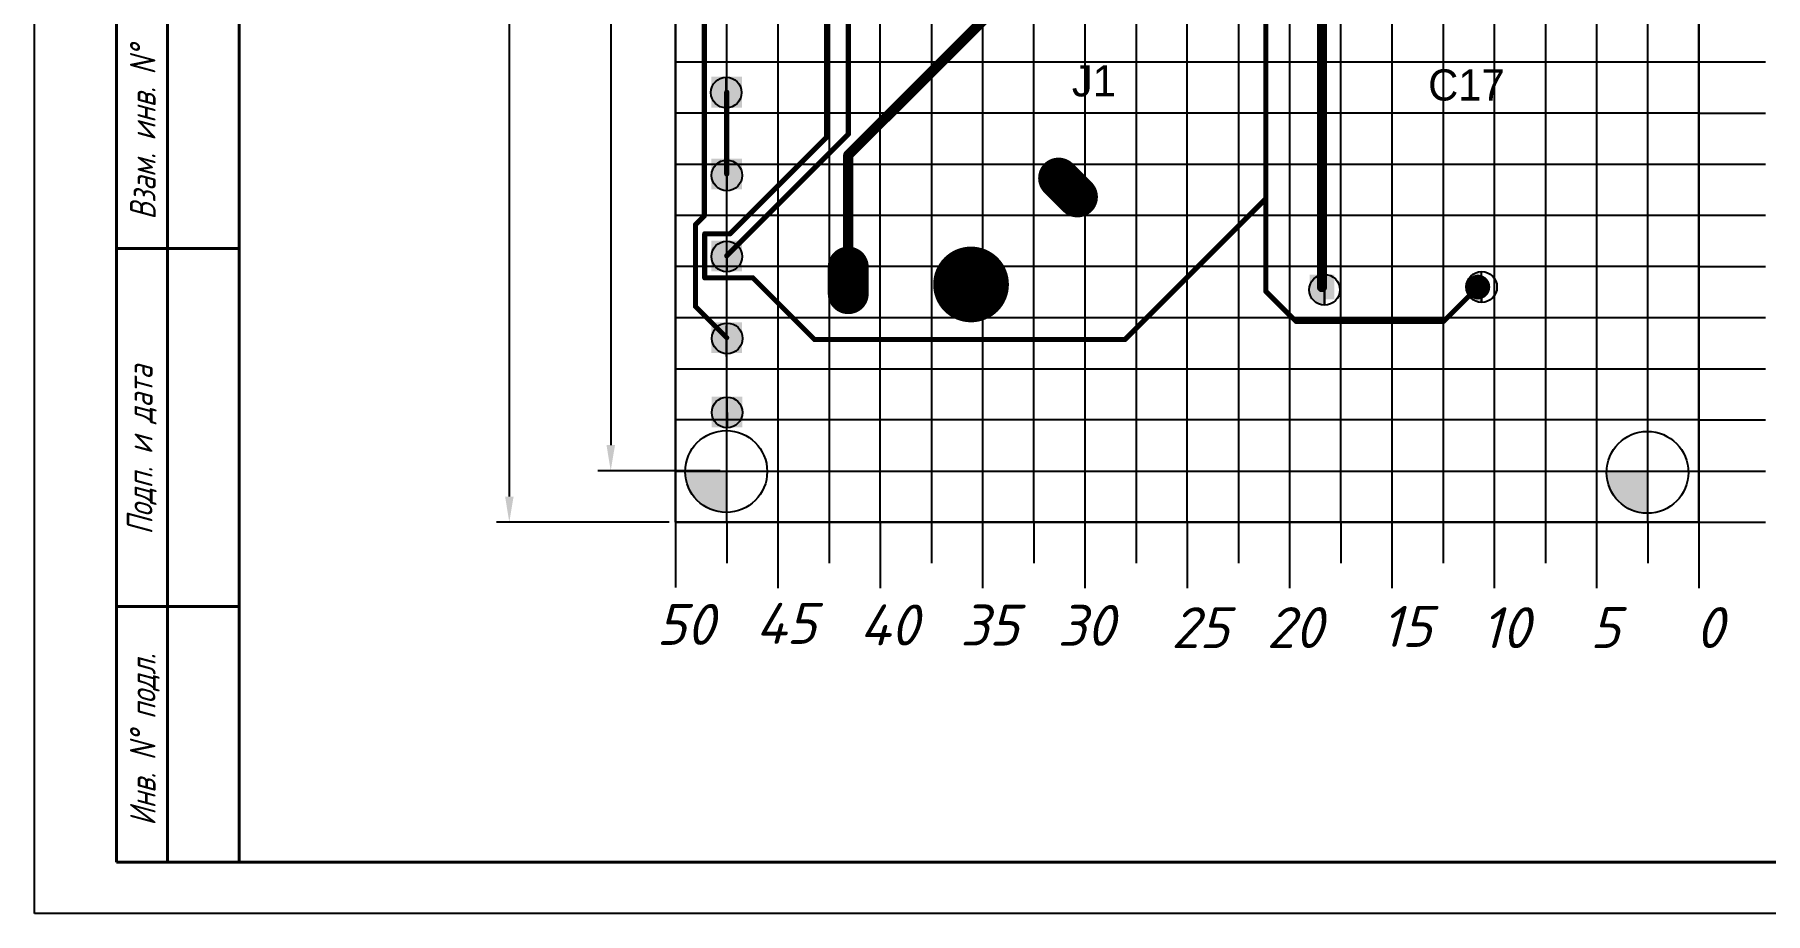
# Model space of a CAD drawing. Header units: millimetres. Extents: x 40 to 3761, y -469 to 920.
# Drawn here: x 3139.1 to 3308.2, y -21.2 to 64.7 of the extents above; entities that cross this region are included whole.
import ezdxf

# ---------------------------------------------------------------- set-up
doc = ezdxf.new("R2010")
doc.units = ezdxf.units.MM
doc.layers.get('Defpoints').update_dxf_attribs({"color": 5})
for name, color, linetype in [('3-размеры', 6, 'Continuous'), ('BottomLayer', 5, 'Continuous'), ('KONTUR', 7, 'Continuous'), ('PDF _Текст', 7, 'Continuous'), ('TopLayer', 1, 'Continuous'), ('TopOverlay', 2, 'Continuous'), ('Слой1', 7, 'Continuous')]:
    doc.layers.add(name, color=color, linetype=linetype)
doc.layers.add('Основная', color=7, linetype='Continuous', lineweight=40)
doc.layers.add('текст', color=7, linetype='Continuous', lineweight=30)
doc.styles.add('PDF ISOCPEUR Italic', font='isocpeui.ttf')
doc.styles.add('стиль1', font='romans.shx', dxfattribs={"width": 0.75, "oblique": 15, "height": 3.5})
doc.dimstyles.new('ISO-25', dxfattribs={"dimtxt": 2.5, "dimasz": 2.5, "dimexe": 1.25, "dimexo": 0.625, "dimtad": 1, "dimtxsty": 'Standard', "dimcen": 2.5, "dimadec": 0, "dimazin": 0, "dimtfac": 1, "dimtmove": 0, "dimatfit": 3, "dimfxl": 1, "dimarcsym": 0})

# ---------------------------------------------------------------- blocks, each defined once
blk = doc.blocks.new('*U231')
for p, q in [((-7.5, 3.22), (-7.5, -3.22)), ((-2.5, 3.22), (-2.5, -0.78)), ((2.5, 3.22), (2.5, -3.22)), ((7.5, 3.22), (7.5, -0.78))]:
    blk.add_line(p, q)
blk = doc.blocks.new('*U232')
at = {"color": 0, "linetype": 'ByBlock', "lineweight": -2, "transparency": 16777216}
for p in [(0, 0), (20, 0), (40, 0), (60, 0), (80, 0)]:
    blk.add_blockref('*U231', p, dxfattribs=at)
blk = doc.blocks.new('*U244')
blk.add_line((3.25, 0), (-3.25, 0))
blk = doc.blocks.new('*U245')
at = {"color": 0, "linetype": 'ByBlock', "lineweight": -2, "transparency": 16777216}
for p in [(0, -205), (0, -210), (0, -215), (0, -220), (0, -225), (0, -230), (0, -235), (0, -240), (0, -245), (0, -250)]:
    blk.add_blockref('*U244', p, dxfattribs=at)
blk = doc.blocks.new('*D253')
at = {"layer": '3-размеры', "color": 0, "lineweight": -2, "transparency": 16777216}
for p, q in [((3201.07, 322.05), (3184.2, 322.05)), ((3185.45, 319.55), (3185.45, 19.55)), ((3201.07, 17.05), (3184.2, 17.05))]:
    blk.add_line(p, q, dxfattribs=at)
at = {"layer": '3-размеры', "color": 0, "transparency": 16777216}
for points in [[(3185.04, 319.55), (3185.87, 319.55), (3185.45, 322.05)], [(3185.04, 19.55), (3185.87, 19.55), (3185.45, 17.05)]]:
    blk.add_solid(points, dxfattribs=at)
at = {"layer": 'Defpoints', "color": 0, "transparency": 16777216}
for p in [(3201.69, 322.05), (3185.45, 17.05), (3201.69, 17.05)]:
    blk.add_point(p, dxfattribs=at)
at = {"layer": '3-размеры', "color": 0, "transparency": 16777216, "insert": (3183.58, 169.55), "char_height": 2.5, "attachment_point": 5, "rotation": 90}
blk.add_mtext('150h12', dxfattribs=at)
blk = doc.blocks.new('*D248')
at = {"layer": '3-размеры', "color": 0, "lineweight": -2, "transparency": 16777216}
for p, q in [((3206.07, 312.05), (3194.11, 312.05)), ((3195.36, 309.55), (3195.36, 24.58)), ((3206.07, 22.08), (3194.11, 22.08))]:
    blk.add_line(p, q, dxfattribs=at)
at = {"layer": '3-размеры', "color": 0, "transparency": 16777216}
for points in [[(3194.95, 309.55), (3195.78, 309.55), (3195.36, 312.05)], [(3194.95, 24.58), (3195.78, 24.58), (3195.36, 22.08)]]:
    blk.add_solid(points, dxfattribs=at)
at = {"layer": 'Defpoints', "color": 0, "transparency": 16777216}
for p in [(3206.69, 312.05), (3195.36, 22.08), (3206.7, 22.08)]:
    blk.add_point(p, dxfattribs=at)
at = {"layer": '3-размеры', "color": 0, "transparency": 16777216, "insert": (3193.49, 167.06), "char_height": 2.5, "attachment_point": 5, "rotation": 90}
blk.add_mtext('145%%P0.2', dxfattribs=at)
blk = doc.blocks.new('*U235')
for p, q in [((5, 152.5), (5, -152.5)), ((-5, 147.5), (-5, -152.5)), ((0.01, -152.5), (0.01, 147.5))]:
    blk.add_line(p, q)
blk = doc.blocks.new('*U236')
at = {"color": 0, "linetype": 'ByBlock', "lineweight": -2, "transparency": 16777216}
for p in [(0, 0), (15, 0), (30, 0), (45, 0), (60, 0), (75, 0), (90, 0)]:
    blk.add_blockref('*U235', p, dxfattribs=at)
blk = doc.blocks.new('*U237')
for p, q in [((50, 5), (-50, 5)), ((-50, 0), (50, 0)), ((-50, -5), (50, -5))]:
    blk.add_line(p, q)
blk = doc.blocks.new('*U230')
at = {"color": 0, "linetype": 'ByBlock', "lineweight": -2, "transparency": 16777216}
for p in [(0, 45), (0, 30), (0, 15), (0, 0)]:
    blk.add_blockref('*U237', p, dxfattribs=at)

msp = doc.modelspace()

# ---------------------------------------------------------------- hatches: boundary and pattern name
h = msp.add_hatch(color=256)
h.dxf.hatch_style = 1
h.paths.add_polyline_path([(3206.651, 60.546, 0.4142136), (3205.151, 59.046, 0.4142136), (3206.651, 57.546), (3206.651, 59.046)])
h = msp.add_hatch(color=256)
h.dxf.hatch_style = 1
h.paths.add_polyline_path([(3206.71, 52.448, 0.4142136), (3205.21, 50.948, 0.4142136), (3206.71, 49.448), (3206.71, 50.948)])
h = msp.add_hatch(color=256)
h.dxf.hatch_style = 1
h.paths.add_polyline_path([(3240.063, 51.221, 0.4142136), (3238.563, 49.721, 0.4142136), (3240.063, 48.221), (3240.063, 49.721)])
h = msp.add_hatch(color=256)
h.dxf.hatch_style = 1
h.paths.add_polyline_path([(3206.699, 44.524, 0.4142136), (3205.199, 43.024, 0.4142136), (3206.699, 41.524), (3206.699, 43.024)])
h = msp.add_hatch(color=256)
h.dxf.hatch_style = 1
h.paths.add_polyline_path([(3218.851, 42.049, 0.4142136), (3217.351, 40.549, 0.4142136), (3218.851, 39.049), (3218.851, 40.549)])
h = msp.add_hatch(color=256)
h.dxf.hatch_style = 1
h.paths.add_polyline_path([(3230.544, 41.509), (3229.356, 41.509), (3229.356, 39.109), (3230.544, 39.109)])
h = msp.add_hatch(color=256)
h.dxf.hatch_style = 1
h.paths.add_polyline_path([(3265.116, 41.269, 0.4142136), (3263.616, 39.769, 0.4142136), (3265.116, 38.269), (3265.116, 39.769)])
h = msp.add_hatch(color=256)
h.dxf.hatch_style = 1
h.paths.add_polyline_path([(3280.465, 41.541, 0.4142136), (3278.965, 40.041, 0.4142136), (3280.465, 38.541), (3280.465, 40.041)])
h = msp.add_hatch(color=256)
h.dxf.hatch_style = 1
h.paths.add_polyline_path([(3206.725, 36.517, 0.4142136), (3205.225, 35.017, 0.4142136), (3206.725, 33.517), (3206.725, 35.017)])
h = msp.add_hatch(color=256)
h.dxf.hatch_style = 1
h.paths.add_polyline_path([(3206.732, 29.276, 0.4142136), (3205.232, 27.776, 0.4142136), (3206.732, 26.276), (3206.732, 27.776)])
at = {"layer": 'BottomLayer'}
h = msp.add_hatch(color=256, dxfattribs=at)
h.dxf.hatch_style = 1
edge = h.paths.add_edge_path()
edge.add_line((3206.65, 22.002), (3202.65, 22.002))
edge.add_arc((3206.676, 22.028), 4.027, 180.37805, 269.62195)
edge.add_line((3206.65, 18.002), (3206.65, 22.002))
h = msp.add_hatch(color=256, dxfattribs=at)
h.dxf.hatch_style = 1
edge = h.paths.add_edge_path()
edge.add_line((3296.668, 21.92), (3292.668, 21.92))
edge.add_arc((3296.695, 21.946), 4.027, 180.37805, 269.62195)
edge.add_line((3296.668, 17.92), (3296.668, 21.92))

# ---------------------------------------------------------------- linework, layer by layer
for p, q in [((3201.695, 17.047), (3201.695, 317.047)), ((3301.695, 17.047), (3301.695, 317.047)), ((3301.695, 314.547), (3301.695, 17.047)), ((3201.59, 51.207), (3201.59, 51.207)), ((3301.695, 22.047), (3301.695, 27.047)), ((3201.695, 17.047), (3201.695, 22.047)), ((3204.195, 17.047), (3201.695, 17.047)), ((3201.695, 17.047), (3201.695, 10.657)), ((3201.695, 17.047), (3206.7, 17.047)), ((3301.695, 17.047), (3204.195, 17.047))]:
    msp.add_line(p, q)
for centre in [(3206.65, 22.002), (3296.668, 21.92)]:
    msp.add_circle(centre, 4, dxfattribs=at)
at = {"layer": 'KONTUR'}
for p, q in [((3139.065, -21.192), (3139.065, 398.808)), ((3736.065, -21.192), (3139.065, -21.192))]:
    msp.add_line(p, q, dxfattribs=at)
at = {"layer": 'TopLayer'}
for p, q in [((3204.51, 47.001), (3204.51, 153.609)), ((3216.448, 54.666), (3216.448, 150.947)), ((3218.582, 54.973), (3218.582, 151.592)), ((3259.374, 48.671), (3259.374, 83.52)), ((3242.255, 76.611), (3218.571, 52.927)), ((3264.861, 40.035), (3264.861, 73.309)), ((3206.695, 51.085), (3206.695, 59.085)), ((3218.582, 54.973), (3206.695, 43.085)), ((3216.448, 54.666), (3207.018, 45.235)), ((3218.571, 40.689), (3218.571, 52.927)), ((3259.374, 48.671), (3245.607, 34.905)), ((3259.374, 39.629), (3259.374, 48.671)), ((3204.51, 47.001), (3203.644, 46.135)), ((3203.644, 38.136), (3203.644, 46.135)), ((3204.544, 40.935), (3204.544, 45.235)), ((3207.018, 45.235), (3204.544, 45.235)), ((3209.249, 40.935), (3204.544, 40.935)), ((3215.28, 34.905), (3209.249, 40.935)), ((3262.321, 36.683), (3259.374, 39.629)), ((3280.101, 40.035), (3276.748, 36.683)), ((3206.695, 35.085), (3203.644, 38.136)), ((3276.748, 36.683), (3262.321, 36.683)), ((3245.607, 34.905), (3215.28, 34.905))]:
    msp.add_line(p, q, dxfattribs=at)
for points, const_width in [([(3204.51, 47.001), (3204.51, 153.609)], 0.5), ([(3216.448, 54.666), (3216.448, 150.947)], 0.5), ([(3218.582, 54.973), (3218.582, 151.592)], 0.5), ([(3259.374, 48.671), (3259.374, 83.52)], 0.5), ([(3242.255, 76.611), (3218.571, 52.927)], 1), ([(3264.861, 40.035), (3264.861, 73.309)], 1), ([(3206.695, 51.085), (3206.695, 59.085)], 0.5), ([(3218.582, 54.973), (3206.695, 43.085)], 0.5), ([(3216.448, 54.666), (3207.018, 45.235)], 0.5), ([(3218.571, 40.689), (3218.571, 52.927)], 1), ([(3240.966, 48.846), (3239.127, 50.685)], 4), ([(3259.374, 48.671), (3245.607, 34.905)], 0.5), ([(3259.374, 39.629), (3259.374, 48.671)], 0.5), ([(3204.51, 47.001), (3203.644, 46.135)], 0.5), ([(3203.644, 38.136), (3203.644, 46.135)], 0.5), ([(3204.544, 40.935), (3204.544, 45.235)], 0.5), ([(3207.018, 45.235), (3204.544, 45.235)], 0.5), ([(3218.571, 41.989), (3218.571, 39.389)], 4), ([(3209.249, 40.935), (3204.544, 40.935)], 0.5), ([(3215.28, 34.905), (3209.249, 40.935)], 0.5), ([(3262.321, 36.683), (3259.374, 39.629)], 0.5), ([(3280.101, 40.035), (3276.748, 36.683)], 0.5), ([(3206.695, 35.085), (3203.644, 38.136)], 0.5), ([(3276.748, 36.683), (3262.321, 36.683)], 0.5), ([(3245.607, 34.905), (3215.28, 34.905)], 0.5)]:
    msp.add_lwpolyline(points, dxfattribs=dict(at, const_width=const_width))
for points, const_width in [([(3206.82, 59.085, -1), (3206.57, 59.085, -1)], 0.25), ([(3216.573, 54.666, -1), (3216.323, 54.666, -1)], 0.25), ([(3216.573, 54.666, -1), (3216.323, 54.666, -1)], 0.25), ([(3218.707, 54.973, -1), (3218.457, 54.973, -1)], 0.25), ([(3218.707, 54.973, -1), (3218.457, 54.973, -1)], 0.25), ([(3218.821, 52.927, -1), (3218.321, 52.927, -1)], 0.5), ([(3218.821, 52.927, -1), (3218.321, 52.927, -1)], 0.5), ([(3240.127, 50.685, -1), (3238.127, 50.685, -1)], 2), ([(3206.82, 51.085, -1), (3206.57, 51.085, -1)], 0.25), ([(3241.966, 48.846, -1), (3239.966, 48.846, -1)], 2), ([(3259.499, 48.671, -1), (3259.249, 48.671, -1)], 0.25), ([(3259.499, 48.671, -1), (3259.249, 48.671, -1)], 0.25), ([(3259.499, 48.671, -1), (3259.249, 48.671, -1)], 0.25), ([(3203.769, 46.135, -1), (3203.519, 46.135, -1)], 0.25), ([(3203.769, 46.135, -1), (3203.519, 46.135, -1)], 0.25), ([(3204.635, 47.001, -1), (3204.385, 47.001, -1)], 0.25), ([(3204.635, 47.001, -1), (3204.385, 47.001, -1)], 0.25), ([(3204.669, 45.235, -1), (3204.419, 45.235, -1)], 0.25), ([(3204.669, 45.235, -1), (3204.419, 45.235, -1)], 0.25), ([(3207.143, 45.235, -1), (3206.893, 45.235, -1)], 0.25), ([(3207.143, 45.235, -1), (3206.893, 45.235, -1)], 0.25), ([(3219.571, 41.989, -1), (3217.571, 41.989, -1)], 2), ([(3232.421, 40.289, -1), (3228.721, 40.289, -1)], 3.7), ([(3206.82, 43.085, -1), (3206.57, 43.085, -1)], 0.25), ([(3204.669, 40.935, -1), (3204.419, 40.935, -1)], 0.25), ([(3204.669, 40.935, -1), (3204.419, 40.935, -1)], 0.25), ([(3209.374, 40.935, -1), (3209.124, 40.935, -1)], 0.25), ([(3209.374, 40.935, -1), (3209.124, 40.935, -1)], 0.25), ([(3219.571, 39.389, -1), (3217.571, 39.389, -1)], 2), ([(3218.821, 40.689, -1), (3218.321, 40.689, -1)], 0.5), ([(3280.701, 40.035, -1), (3279.501, 40.035, -1)], 1.2), ([(3259.499, 39.629, -1), (3259.249, 39.629, -1)], 0.25), ([(3259.499, 39.629, -1), (3259.249, 39.629, -1)], 0.25), ([(3265.111, 40.035, -1), (3264.611, 40.035, -1)], 0.5), ([(3280.226, 40.035, -1), (3279.976, 40.035, -1)], 0.25), ([(3203.769, 38.136, -1), (3203.519, 38.136, -1)], 0.25), ([(3203.769, 38.136, -1), (3203.519, 38.136, -1)], 0.25), ([(3262.446, 36.683, -1), (3262.196, 36.683, -1)], 0.25), ([(3262.446, 36.683, -1), (3262.196, 36.683, -1)], 0.25), ([(3276.873, 36.683, -1), (3276.623, 36.683, -1)], 0.25), ([(3276.873, 36.683, -1), (3276.623, 36.683, -1)], 0.25), ([(3206.82, 35.085, -1), (3206.57, 35.085, -1)], 0.25), ([(3215.405, 34.905, -1), (3215.155, 34.905, -1)], 0.25), ([(3215.405, 34.905, -1), (3215.155, 34.905, -1)], 0.25), ([(3245.732, 34.905, -1), (3245.482, 34.905, -1)], 0.25), ([(3245.732, 34.905, -1), (3245.482, 34.905, -1)], 0.25)]:
    msp.add_lwpolyline(points, format="xyb", close=True, dxfattribs=dict(at, const_width=const_width))
for centre, radius, start, end in [((3206.695, 59.085), 0.125, 0, 180), ((3206.695, 59.085), 0.125, 180, 0), ((3216.448, 54.666), 0.125, 0, 180), ((3216.448, 54.666), 0.125, 0, 180), ((3216.448, 54.666), 0.125, 180, 0), ((3216.448, 54.666), 0.125, 180, 0), ((3218.582, 54.973), 0.125, 0, 180), ((3218.582, 54.973), 0.125, 0, 180), ((3218.582, 54.973), 0.125, 180, 0), ((3218.582, 54.973), 0.125, 180, 0), ((3218.571, 52.927), 0.25, 0, 180), ((3218.571, 52.927), 0.25, 0, 180), ((3218.571, 52.927), 0.25, 180, 0), ((3218.571, 52.927), 0.25, 180, 0), ((3206.695, 51.085), 0.125, 0, 180), ((3206.695, 51.085), 0.125, 180, 0), ((3259.374, 48.671), 0.125, 0, 180), ((3259.374, 48.671), 0.125, 0, 180), ((3259.374, 48.671), 0.125, 0, 180), ((3259.374, 48.671), 0.125, 180, 0), ((3259.374, 48.671), 0.125, 180, 0), ((3259.374, 48.671), 0.125, 180, 0), ((3203.644, 46.135), 0.125, 0, 180), ((3203.644, 46.135), 0.125, 0, 180), ((3203.644, 46.135), 0.125, 180, 0), ((3203.644, 46.135), 0.125, 180, 0), ((3204.51, 47.001), 0.125, 0, 180), ((3204.51, 47.001), 0.125, 0, 180), ((3204.51, 47.001), 0.125, 180, 0), ((3204.51, 47.001), 0.125, 180, 0), ((3204.544, 45.235), 0.125, 0, 180), ((3204.544, 45.235), 0.125, 0, 180), ((3204.544, 45.235), 0.125, 180, 0), ((3204.544, 45.235), 0.125, 180, 0), ((3207.018, 45.235), 0.125, 0, 180), ((3207.018, 45.235), 0.125, 0, 180), ((3207.018, 45.235), 0.125, 180, 0), ((3207.018, 45.235), 0.125, 180, 0), ((3206.695, 43.085), 0.125, 0, 180), ((3206.695, 43.085), 0.125, 180, 0), ((3204.544, 40.935), 0.125, 0, 180), ((3204.544, 40.935), 0.125, 0, 180), ((3204.544, 40.935), 0.125, 180, 0), ((3204.544, 40.935), 0.125, 180, 0), ((3209.249, 40.935), 0.125, 0, 180), ((3209.249, 40.935), 0.125, 0, 180), ((3209.249, 40.935), 0.125, 180, 0), ((3209.249, 40.935), 0.125, 180, 0), ((3218.571, 40.689), 0.25, 0, 180), ((3218.571, 40.689), 0.25, 180, 0), ((3259.374, 39.629), 0.125, 0, 180), ((3259.374, 39.629), 0.125, 0, 180), ((3259.374, 39.629), 0.125, 180, 0), ((3259.374, 39.629), 0.125, 180, 0), ((3264.861, 40.035), 0.25, 0, 180), ((3264.861, 40.035), 0.25, 180, 0), ((3280.101, 40.035), 0.125, 0, 180), ((3280.101, 40.035), 0.125, 180, 0), ((3203.644, 38.136), 0.125, 0, 180), ((3203.644, 38.136), 0.125, 0, 180), ((3203.644, 38.136), 0.125, 180, 0), ((3203.644, 38.136), 0.125, 180, 0), ((3262.321, 36.683), 0.125, 0, 180), ((3262.321, 36.683), 0.125, 0, 180), ((3262.321, 36.683), 0.125, 180, 0), ((3262.321, 36.683), 0.125, 180, 0), ((3276.748, 36.683), 0.125, 0, 180), ((3276.748, 36.683), 0.125, 0, 180), ((3276.748, 36.683), 0.125, 180, 0), ((3276.748, 36.683), 0.125, 180, 0), ((3206.695, 35.085), 0.125, 0, 180), ((3206.695, 35.085), 0.125, 180, 0), ((3215.28, 34.905), 0.125, 0, 180), ((3215.28, 34.905), 0.125, 0, 180), ((3215.28, 34.905), 0.125, 180, 0), ((3215.28, 34.905), 0.125, 180, 0), ((3245.607, 34.905), 0.125, 0, 180), ((3245.607, 34.905), 0.125, 0, 180), ((3245.607, 34.905), 0.125, 180, 0), ((3245.607, 34.905), 0.125, 180, 0)]:
    msp.add_arc(centre, radius, start, end, dxfattribs=at)
for points in [[(3208.195, 57.585), (3205.195, 57.585), (3208.195, 60.585), (3205.195, 60.585)], [(3208.195, 49.585), (3205.195, 49.585), (3208.195, 52.585), (3205.195, 52.585)], [(3208.195, 41.585), (3205.195, 41.585), (3208.195, 44.585), (3205.195, 44.585)], [(3266.061, 38.835), (3263.661, 38.835), (3266.061, 41.235), (3263.661, 41.235)], [(3208.195, 33.585), (3205.195, 33.585), (3208.195, 36.585), (3205.195, 36.585)], [(3208.227, 26.315), (3205.227, 26.315), (3208.227, 29.315), (3205.227, 29.315)]]:
    msp.add_solid(points, dxfattribs=at)
at = {"layer": 'Основная'}
for p, q in [((3159.065, 23.808), (3159.065, 393.808)), ((3147.065, -16.192), (3147.065, 128.808)), ((3152.065, -16.192), (3152.065, 128.808)), ((3159.065, 43.808), (3147.065, 43.808)), ((3159.065, -16.192), (3159.065, 23.808)), ((3159.065, 8.808), (3147.065, 8.808)), ((3731.065, -16.192), (3147.065, -16.192))]:
    msp.add_line(p, q, dxfattribs=at)
at = {"layer": 'Слой1'}
for p, q in [((3206.651, 57.546), (3206.651, 60.546)), ((3206.651, 59.046), (3206.651, 57.546)), ((3206.71, 49.448), (3206.71, 52.448)), ((3206.71, 50.948), (3206.71, 49.448)), ((3240.063, 48.221), (3240.063, 51.221)), ((3240.063, 49.721), (3240.063, 48.221)), ((3206.699, 41.524), (3206.699, 44.524)), ((3206.699, 43.024), (3206.699, 41.524)), ((3218.851, 39.049), (3218.851, 42.049)), ((3229.356, 41.509), (3231.756, 41.509)), ((3231.756, 41.509), (3231.756, 39.109)), ((3265.116, 38.269), (3265.116, 41.269)), ((3280.465, 38.541), (3280.465, 41.541)), ((3218.851, 40.549), (3218.851, 39.049)), ((3231.756, 39.109), (3229.356, 39.109)), ((3265.116, 39.769), (3265.116, 38.269)), ((3280.465, 40.041), (3280.465, 38.541)), ((3206.672, 33.233), (3206.672, 36.233)), ((3206.672, 34.733), (3206.672, 33.233)), ((3206.732, 26.276), (3206.732, 29.276)), ((3206.732, 27.776), (3206.732, 26.276))]:
    msp.add_line(p, q, dxfattribs=at)
for centre in [(3206.651, 59.046), (3206.71, 50.948), (3240.063, 49.721), (3206.699, 43.024), (3218.851, 40.549), (3265.116, 39.769), (3280.465, 40.041), (3206.746, 35.017), (3206.732, 27.776)]:
    msp.add_circle(centre, 1.5, dxfattribs=at)

# ---------------------------------------------------------------- block references
for name, p in [('*U236', (3206.695, 169.547)), ('*U230', (3251.695, 22.047))]:
    msp.add_blockref(name, p)
at = {"extrusion": (0, 0, -1), "zscale": -1}
for name, p in [('*U245', (-3304.943, 267.047)), ('*U232', (-3294.195, 13.828))]:
    msp.add_blockref(name, p, dxfattribs=at)

# ---------------------------------------------------------------- texts
at = {"layer": 'PDF _Текст', "char_height": 4, "attachment_point": 7, "style": 'PDF ISOCPEUR Italic'}
for s, insert in [('50', (3199.83, 5.058)), ('45', (3209.523, 5.157)), ('40', (3219.678, 5.003)), ('35', (3229.515, 4.993)), ('30', (3239.02, 4.962)), ('25', (3250.135, 4.741)), ('20', (3259.454, 4.751)), ('15', (3270.67, 4.864)), ('10', (3280.424, 4.737)), ('5', (3291.07, 4.751)), ('0', (3301.364, 4.751))]:
    msp.add_mtext(s, dxfattribs=dict(at, insert=insert))
at = {"layer": 'TopOverlay'}
for s, p in [('J1', (3240.422, 58.671)), ('C17', (3275.239, 58.271))]:
    msp.add_text(s, height=3.048, dxfattribs=at).set_placement(p)
at = {"layer": 'текст', "style": 'стиль1', "oblique": 15, "width": 0.75}
for s, p in [('Взам. инв. N%%d', (3150.884, 46.626)), ('Подп. и дата', (3150.589, 15.841)), ('Инв. N%%d подл.', (3150.884, -12.625))]:
    msp.add_text(s, height=2.5, rotation=90, dxfattribs=at).set_placement(p)

# ---------------------------------------------------------------- dimensions: what is measured, and where the dimension line sits
at = {"layer": '3-размеры'}
for base, p1, p2, text, picture, middle in [((3185.452, 17.047), (3201.695, 322.047), (3201.695, 17.047), '150h12', '*D253', (3183.577, 169.547)), ((3195.363, 22.081), (3206.695, 312.047), (3206.7, 22.081), '145%%P0.2', '*D248', (3193.488, 167.064))]:
    dim = msp.add_linear_dim(base=base, p1=p1, p2=p2, angle=90, text=text, dimstyle='ISO-25', dxfattribs=at)
    dim.commit()
    dim.dimension.update_dxf_attribs({"geometry": picture, "text_midpoint": middle})

doc.saveas('drawing.dxf')
